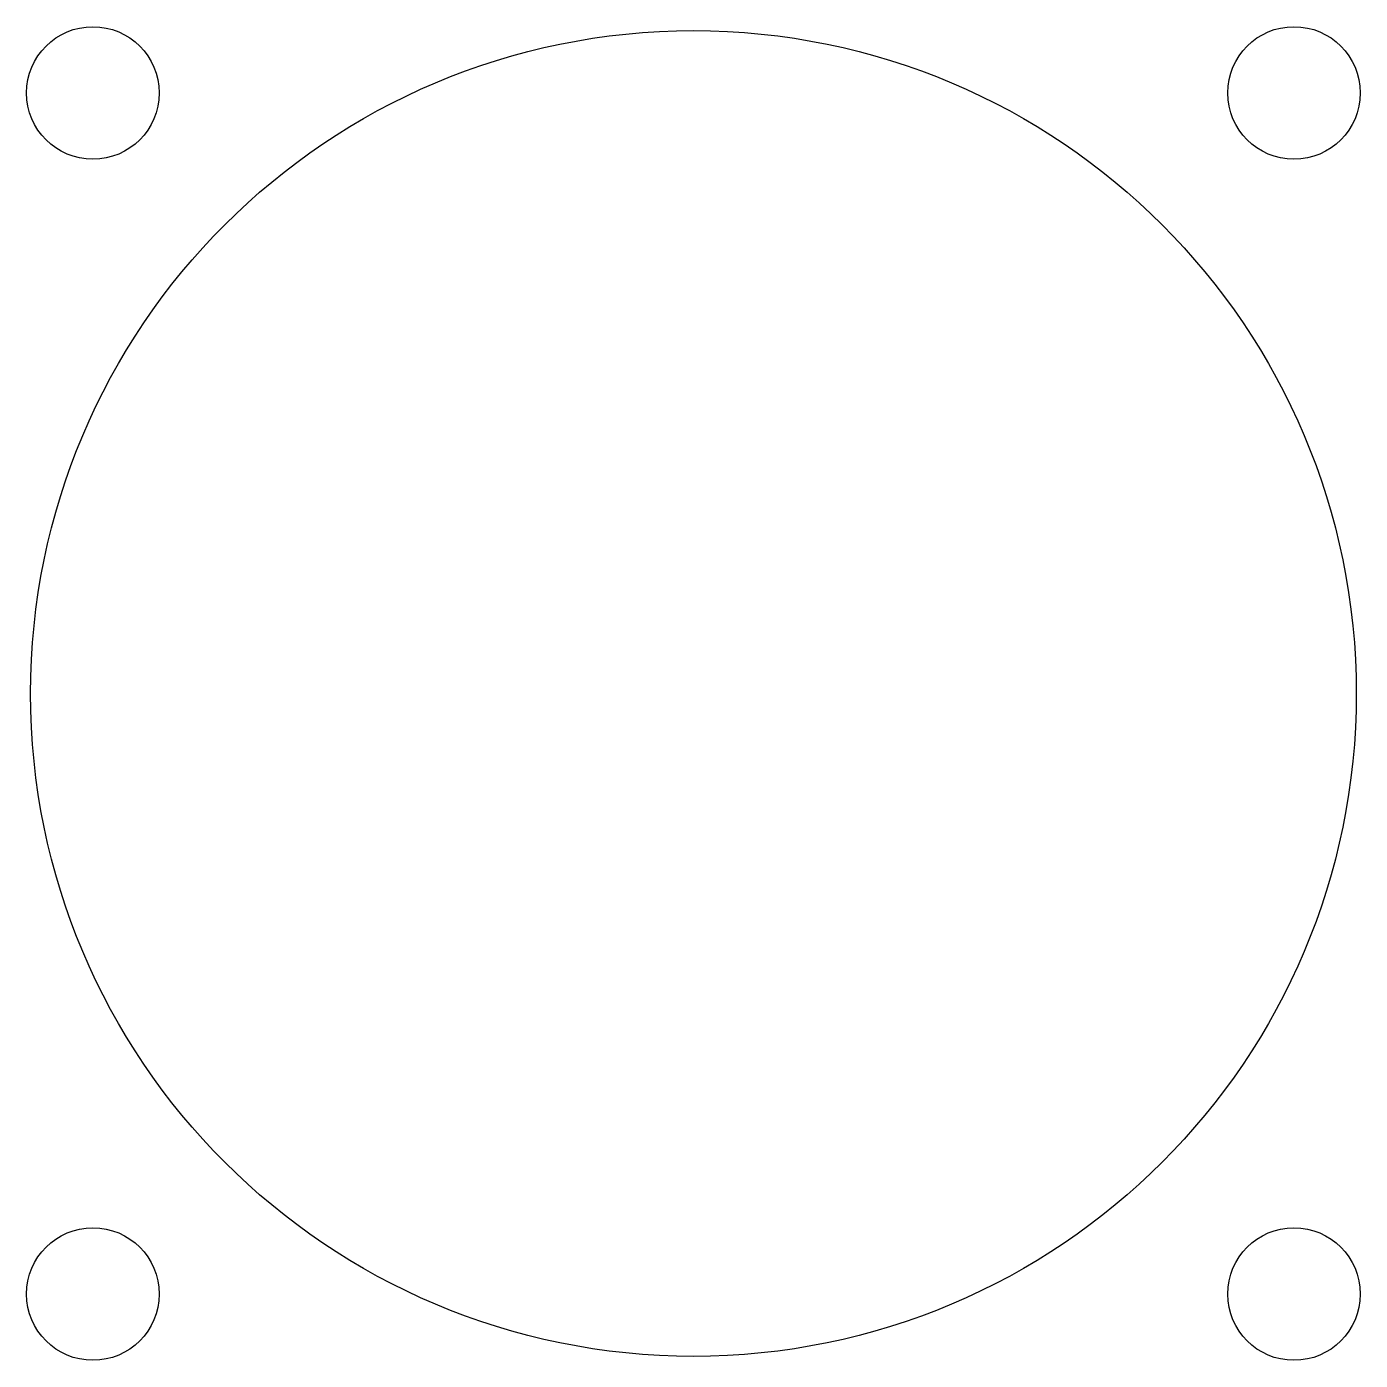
# Model space of a CAD drawing. Header units: inches. Extents: x 7.51 to 8.51, y 9.97 to 10.98.
import ezdxf

# ---------------------------------------------------------------- set-up
doc = ezdxf.new("R2010")
doc.units = ezdxf.units.IN
doc.header["$MEASUREMENT"] = 0

msp = doc.modelspace()

# ---------------------------------------------------------------- linework, layer by layer
for centre, radius in [((7.5554, 10.9253), 0.05), ((8.0084, 10.4723), 0.5), ((8.4614, 10.9253), 0.05), ((7.5554, 10.0193), 0.05), ((8.4614, 10.0193), 0.05)]:
    msp.add_circle(centre, radius)

doc.saveas('drawing.dxf')
